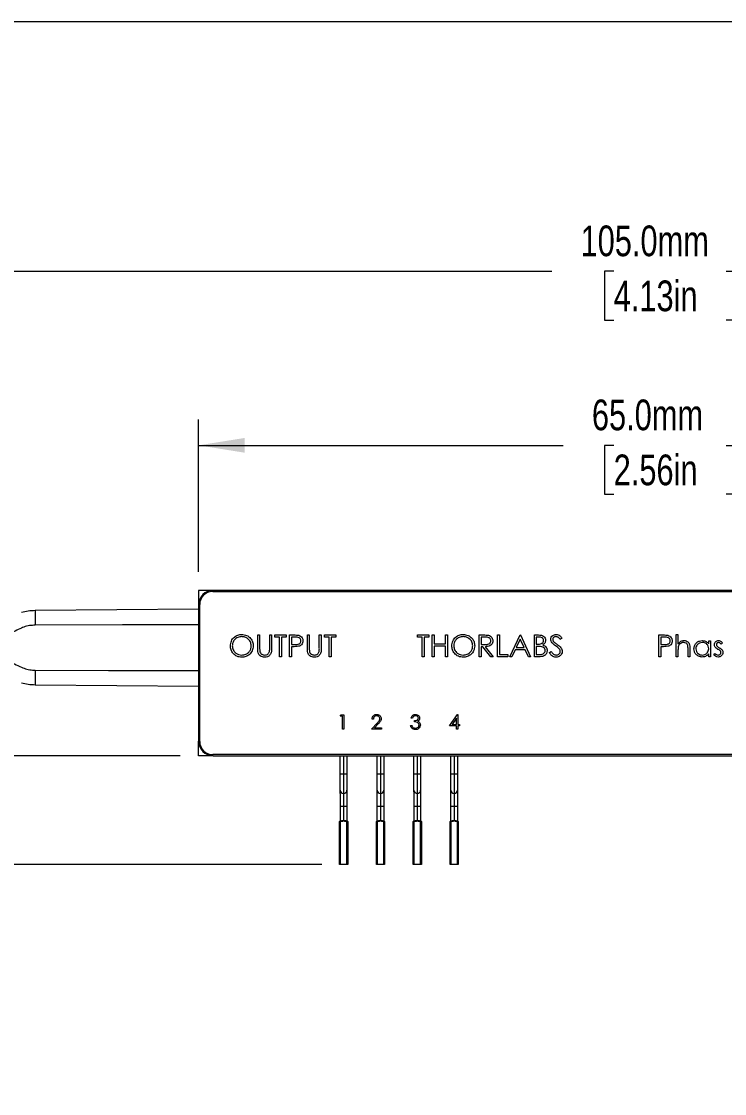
# Model space of a CAD drawing. Header units: millimetres. Extents: x 2 to 278, y 1 to 215.
# Drawn here: x 51.9 to 100.4, y 140.7 to 214.6 of the extents above; entities that cross this region are included whole.
import ezdxf

# ---------------------------------------------------------------- set-up
doc = ezdxf.new("R2010")
doc.units = ezdxf.units.MM
doc.styles.add('SLDTEXTSTYLE0', font='TXT', dxfattribs={"width": 0.75})
doc.dimstyles.new('SLDDIMSTYLE0', dxfattribs={"dimtxt": 2.116667, "dimasz": 3.175, "dimexe": 0, "dimexo": 0.0625, "dimgap": 0.529167, "dimtad": 0, "dimtih": 1, "dimtoh": 1, "dimdec": 1, "dimrnd": 1e-09, "dimzin": 4, "dimdsep": 46, "dimtxsty": 'SLDTEXTSTYLE0', "dimsah": 1, "dimcen": 0.09, "dimadec": 0, "dimazin": 1, "dimtfac": 1, "dimtdec": 1, "dimtofl": 0, "dimtmove": 0, "dimatfit": 3, "dimfxl": 1, "dimfrac": 2, "dimtolj": 1, "dimtzin": 12, "dimarcsym": 0})
doc.dimstyles.new('SLDDIMSTYLE1', dxfattribs={"dimtxt": 2.116667, "dimasz": 3.175, "dimexe": 0, "dimexo": 0.0625, "dimgap": 0.529167, "dimtad": 0, "dimtih": 1, "dimtoh": 1, "dimdec": 1, "dimrnd": 1e-09, "dimzin": 12, "dimdsep": 46, "dimtxsty": 'SLDTEXTSTYLE0', "dimsah": 1, "dimcen": 0.09, "dimadec": 0, "dimazin": 3, "dimtfac": 1, "dimtdec": 1, "dimtmove": 0, "dimatfit": 0, "dimfxl": 1, "dimfrac": 2, "dimtolj": 1, "dimtzin": 12, "dimarcsym": 0})

# ---------------------------------------------------------------- blocks, each defined once
blk = doc.blocks.new('_D')
at = {"color": 7, "linetype": 'Continuous', "lineweight": 18}
for p, q in [((64.146, 176.688), (64.146, 187.196)), ((129.146, 176.688), (129.146, 187.196)), ((64.146, 185.418), (89.275, 185.418)), ((92.768, 185.418), (92.124, 185.418)), ((92.124, 185.418), (92.124, 182.055)), ((100.525, 185.418), (101.169, 185.418)), ((101.169, 185.418), (101.169, 182.055)), ((129.146, 185.418), (104.018, 185.418)), ((92.124, 182.055), (92.768, 182.055)), ((101.169, 182.055), (100.525, 182.055))]:
    blk.add_line(p, q, dxfattribs=at)
for points in [[(64.146, 185.418), (67.321, 184.91), (67.321, 185.926)], [(129.146, 185.418), (125.971, 185.926), (125.971, 184.91)]]:
    blk.add_solid(points, dxfattribs=at)
at = {"color": 7, "linetype": 'Continuous', "lineweight": 18, "char_height": 2.1167, "attachment_point": 1, "style": 'SLDTEXTSTYLE0'}
for s, insert in [('65.0mm', (91.265, 188.575)), ('2.56in', (92.768, 184.783))]:
    blk.add_mtext(s, dxfattribs=dict(at, insert=insert))
blk = doc.blocks.new('_D_1')
at = {"color": 7, "linetype": 'Continuous', "lineweight": 18}
for p, q in [((44.146, 173.538), (44.146, 199.196)), ((149.146, 172.838), (149.146, 199.196)), ((44.146, 197.418), (88.493, 197.418)), ((92.768, 197.418), (92.124, 197.418)), ((92.124, 197.418), (92.124, 194.055)), ((100.525, 197.418), (101.169, 197.418)), ((101.169, 197.418), (101.169, 194.055)), ((149.146, 197.418), (104.8, 197.418)), ((92.124, 194.055), (92.768, 194.055)), ((101.169, 194.055), (100.525, 194.055))]:
    blk.add_line(p, q, dxfattribs=at)
for points in [[(44.146, 197.418), (47.321, 196.91), (47.321, 197.926)], [(149.146, 197.418), (145.971, 197.926), (145.971, 196.91)]]:
    blk.add_solid(points, dxfattribs=at)
at = {"color": 7, "linetype": 'Continuous', "lineweight": 18, "char_height": 2.1167, "attachment_point": 1, "style": 'SLDTEXTSTYLE0'}
for s, insert in [('105.0mm', (90.483, 200.575)), ('4.13in', (92.768, 196.783))]:
    blk.add_mtext(s, dxfattribs=dict(at, insert=insert))
blk = doc.blocks.new('_D_2')
at = {"color": 7, "linetype": 'Continuous', "lineweight": 18}
for p, q in [((8.746, 171.468), (8.746, 177.818)), ((15.476, 171.468), (6.968, 171.468)), ((62.876, 164.018), (6.968, 164.018)), ((8.746, 156.691), (8.746, 164.018)), ((12.556, 156.691), (8.746, 156.691)), ((16.692, 156.691), (16.048, 156.691)), ((16.048, 156.691), (16.048, 153.328)), ((24.449, 156.691), (25.093, 156.691)), ((25.093, 156.691), (25.093, 153.328)), ((16.048, 153.328), (16.692, 153.328)), ((25.093, 153.328), (24.449, 153.328))]:
    blk.add_line(p, q, dxfattribs=at)
for points in [[(8.746, 171.468), (9.254, 174.643), (8.238, 174.643)], [(8.746, 164.018), (8.238, 160.843), (9.254, 160.843)]]:
    blk.add_solid(points, dxfattribs=at)
at = {"color": 7, "linetype": 'Continuous', "lineweight": 18, "char_height": 2.1167, "attachment_point": 1, "style": 'SLDTEXTSTYLE0'}
for s, insert in [('7.5mm', (15.971, 159.849)), ('0.29in', (16.692, 156.057))]:
    blk.add_mtext(s, dxfattribs=dict(at, insert=insert))
blk = doc.blocks.new('_D_4')
at = {"color": 7, "linetype": 'Continuous', "lineweight": 18}
for p, q in [((40.837, 164.018), (40.837, 170.368)), ((62.876, 164.018), (39.059, 164.018)), ((72.646, 156.525), (39.059, 156.525)), ((40.837, 144.136), (40.837, 156.525)), ((25.134, 144.136), (24.491, 144.136)), ((24.491, 144.136), (24.491, 140.773)), ((32.892, 144.136), (33.535, 144.136)), ((33.535, 144.136), (33.535, 140.773)), ((37.027, 144.136), (40.837, 144.136)), ((24.491, 140.773), (25.134, 140.773)), ((33.535, 140.773), (32.892, 140.773))]:
    blk.add_line(p, q, dxfattribs=at)
for points in [[(40.837, 164.018), (41.345, 167.193), (40.329, 167.193)], [(40.837, 156.525), (40.329, 153.35), (41.345, 153.35)]]:
    blk.add_solid(points, dxfattribs=at)
at = {"color": 7, "linetype": 'Continuous', "lineweight": 18, "char_height": 2.1167, "attachment_point": 1, "style": 'SLDTEXTSTYLE0'}
for s, insert in [('7.5mm', (24.413, 147.294)), ('0.30in', (25.134, 143.501))]:
    blk.add_mtext(s, dxfattribs=dict(at, insert=insert))

msp = doc.modelspace()

# ---------------------------------------------------------------- linework, layer by layer
at = {"color": 7, "linetype": 'Continuous', "lineweight": 18}
for p, q in [((1.579, 214.645), (277.989, 214.645)), ((64.146, 175.418), (64.146, 174.418)), ((65.146, 175.418), (64.146, 175.418)), ((65.121, 175.343), (128.171, 175.343)), ((128.146, 175.418), (65.146, 175.418)), ((64.146, 174.118), (52.878, 174.019)), ((64.146, 174.418), (64.146, 165.018)), ((64.221, 164.993), (64.221, 174.443)), ((68.221, 172.343), (68.356, 172.343)), ((68.221, 171.437), (68.221, 172.343)), ((68.356, 172.343), (68.356, 171.444)), ((69.048, 172.343), (69.183, 172.343)), ((69.048, 171.444), (69.048, 172.343)), ((69.183, 172.343), (69.183, 171.437)), ((69.394, 172.343), (70.183, 172.343)), ((69.394, 172.189), (69.394, 172.343)), ((70.183, 172.343), (70.183, 172.189)), ((70.414, 172.343), (70.708, 172.343)), ((70.414, 170.843), (70.414, 172.343)), ((71.644, 172.343), (71.779, 172.343)), ((71.644, 171.437), (71.644, 172.343)), ((71.779, 172.343), (71.779, 171.444)), ((72.471, 172.343), (72.606, 172.343)), ((72.471, 171.444), (72.471, 172.343)), ((72.606, 172.343), (72.606, 171.437)), ((72.818, 172.343), (73.606, 172.343)), ((72.818, 172.189), (72.818, 172.343)), ((73.606, 172.343), (73.606, 172.189)), ((79.241, 172.343), (80.029, 172.343)), ((79.241, 172.189), (79.241, 172.343)), ((80.029, 172.343), (80.029, 172.189)), ((80.26, 172.343), (80.394, 172.343)), ((80.26, 170.843), (80.26, 172.343)), ((80.394, 172.343), (80.394, 171.727)), ((81.164, 172.343), (81.298, 172.343)), ((81.164, 171.727), (81.164, 172.343)), ((81.298, 172.343), (81.298, 170.843)), ((83.491, 172.343), (83.791, 172.343)), ((83.491, 170.843), (83.491, 172.343)), ((84.76, 172.343), (84.894, 172.343)), ((84.76, 170.843), (84.76, 172.343)), ((84.894, 172.343), (84.894, 170.997)), ((85.606, 170.843), (86.318, 172.343)), ((86.318, 172.343), (86.337, 172.343)), ((86.337, 172.343), (87.029, 170.843)), ((87.298, 172.343), (87.591, 172.343)), ((87.298, 170.843), (87.298, 172.343)), ((95.875, 172.343), (96.169, 172.343)), ((95.875, 170.843), (95.875, 172.343)), ((97.068, 172.381), (97.202, 172.381)), ((97.068, 170.843), (97.068, 172.381)), ((97.202, 172.381), (97.202, 171.732)), ((69.721, 172.189), (69.394, 172.189)), ((69.721, 170.843), (69.721, 172.189)), ((69.856, 172.189), (69.856, 170.843)), ((70.183, 172.189), (69.856, 172.189)), ((70.548, 172.189), (70.548, 171.689)), ((70.823, 172.189), (70.548, 172.189)), ((70.548, 171.689), (70.811, 171.686)), ((70.548, 171.535), (70.548, 170.843)), ((70.656, 171.535), (70.548, 171.535)), ((73.144, 172.189), (72.818, 172.189)), ((73.144, 170.843), (73.144, 172.189)), ((73.279, 172.189), (73.279, 170.843)), ((73.606, 172.189), (73.279, 172.189)), ((79.568, 172.189), (79.241, 172.189)), ((79.568, 170.843), (79.568, 172.189)), ((79.702, 172.189), (79.702, 170.843)), ((80.029, 172.189), (79.702, 172.189)), ((80.394, 171.727), (81.164, 171.727)), ((80.394, 171.573), (80.394, 170.843)), ((81.164, 171.573), (80.394, 171.573)), ((81.164, 170.843), (81.164, 171.573)), ((83.625, 172.189), (83.625, 171.689)), ((83.907, 172.189), (83.625, 172.189)), ((83.625, 171.689), (83.9, 171.687)), ((83.625, 171.535), (83.625, 170.843)), ((83.735, 171.535), (83.625, 171.535)), ((84.286, 170.843), (83.735, 171.535)), ((83.901, 171.535), (84.452, 170.843)), ((86.326, 172.05), (86.054, 171.477)), ((86.59, 171.477), (86.326, 172.05)), ((87.433, 172.189), (87.433, 171.708)), ((87.616, 172.189), (87.433, 172.189)), ((87.433, 171.708), (87.523, 171.708)), ((87.433, 171.554), (87.433, 170.997)), ((87.522, 171.554), (87.433, 171.554)), ((89.202, 172.127), (89.08, 172.035)), ((96.01, 172.189), (96.01, 171.689)), ((96.284, 172.189), (96.01, 172.189)), ((96.01, 171.689), (96.272, 171.686)), ((96.01, 171.535), (96.01, 170.843)), ((96.117, 171.535), (96.01, 171.535)), ((99.318, 171.736), (99.318, 171.939)), ((99.318, 171.939), (99.452, 171.939)), ((99.452, 171.939), (99.452, 170.843)), ((100.279, 171.802), (100.188, 171.708)), ((69.856, 170.843), (69.721, 170.843)), ((70.548, 170.843), (70.414, 170.843)), ((73.279, 170.843), (73.144, 170.843)), ((79.702, 170.843), (79.568, 170.843)), ((80.394, 170.843), (80.26, 170.843)), ((81.298, 170.843), (81.164, 170.843)), ((83.625, 170.843), (83.491, 170.843)), ((84.452, 170.843), (84.286, 170.843)), ((85.471, 170.843), (84.76, 170.843)), ((84.894, 170.997), (85.471, 170.997)), ((85.471, 170.997), (85.471, 170.843)), ((85.753, 170.843), (85.606, 170.843)), ((85.981, 171.323), (85.753, 170.843)), ((86.661, 171.323), (85.981, 171.323)), ((86.054, 171.477), (86.59, 171.477)), ((86.883, 170.843), (86.661, 171.323)), ((87.029, 170.843), (86.883, 170.843)), ((87.704, 170.843), (87.298, 170.843)), ((87.433, 170.997), (87.625, 170.997)), ((88.337, 171.132), (88.464, 171.208)), ((96.01, 170.843), (95.875, 170.843)), ((97.202, 170.843), (97.068, 170.843)), ((97.202, 171.239), (97.202, 170.843)), ((97.894, 170.843), (97.894, 171.358)), ((98.029, 170.843), (97.894, 170.843)), ((98.029, 171.402), (98.029, 170.843)), ((99.318, 170.843), (99.318, 171.032)), ((99.452, 170.843), (99.318, 170.843)), ((99.664, 170.972), (99.753, 171.073)), ((52.878, 168.916), (64.146, 168.818)), ((73.914, 166.74), (73.972, 166.843)), ((74.068, 166.74), (73.914, 166.74)), ((73.972, 166.843), (74.157, 166.843)), ((74.068, 165.843), (74.068, 166.74)), ((74.157, 166.843), (74.157, 165.843)), ((76.196, 166.535), (76.106, 166.535)), ((78.888, 166.612), (78.798, 166.612)), ((79.042, 166.343), (79.042, 166.445)), ((81.452, 166.073), (81.998, 166.868)), ((81.927, 166.61), (81.628, 166.176)), ((81.927, 166.176), (81.927, 166.61)), ((81.998, 166.868), (82.016, 166.868)), ((82.016, 166.868), (82.016, 166.176)), ((74.157, 165.843), (74.068, 165.843)), ((76.068, 165.843), (76.455, 166.257)), ((76.747, 165.843), (76.068, 165.843)), ((76.532, 166.212), (76.282, 165.945)), ((76.282, 165.945), (76.747, 165.945)), ((76.747, 165.945), (76.747, 165.843)), ((78.76, 166.112), (78.85, 166.112)), ((81.927, 166.073), (81.452, 166.073)), ((81.628, 166.176), (81.927, 166.176)), ((81.927, 165.843), (81.927, 166.073)), ((82.016, 165.843), (81.927, 165.843)), ((82.016, 166.176), (82.132, 166.176)), ((82.132, 166.073), (82.016, 166.073)), ((82.016, 166.073), (82.016, 165.843)), ((82.132, 166.176), (82.132, 166.073)), ((64.146, 164.018), (64.146, 165.018)), ((65.146, 164.018), (64.146, 164.018)), ((128.171, 164.093), (65.121, 164.093)), ((65.146, 164.018), (128.146, 164.018)), ((73.918, 162.75), (73.918, 164.018)), ((74.375, 164.018), (74.375, 162.75)), ((76.458, 162.75), (76.458, 164.018)), ((76.915, 164.018), (76.915, 162.75)), ((78.998, 162.75), (78.998, 164.018)), ((79.455, 164.018), (79.455, 162.75)), ((81.538, 162.75), (81.538, 164.018)), ((81.995, 164.018), (81.995, 162.75)), ((73.918, 161.637), (73.918, 162.75)), ((74.146, 162.75), (73.918, 162.75)), ((74.146, 162.75), (74.146, 161.409)), ((74.375, 162.75), (74.146, 162.75)), ((74.375, 162.75), (74.375, 161.637)), ((76.686, 162.75), (76.458, 162.75)), ((76.458, 161.637), (76.458, 162.75)), ((76.915, 162.75), (76.686, 162.75)), ((76.686, 162.75), (76.686, 161.409)), ((76.915, 162.75), (76.915, 161.637)), ((79.226, 162.75), (78.998, 162.75)), ((78.998, 161.637), (78.998, 162.75)), ((79.226, 162.75), (79.226, 161.409)), ((79.455, 162.75), (79.226, 162.75)), ((79.455, 162.75), (79.455, 161.637)), ((81.766, 162.75), (81.538, 162.75)), ((81.538, 161.637), (81.538, 162.75)), ((81.995, 162.75), (81.766, 162.75)), ((81.766, 162.75), (81.766, 161.409)), ((81.995, 162.75), (81.995, 161.637)), ((74.146, 161.409), (74.146, 160.525)), ((76.686, 161.409), (76.686, 160.525)), ((79.226, 161.409), (79.226, 160.525)), ((81.766, 161.409), (81.766, 160.525)), ((74.146, 160.525), (73.924, 160.525)), ((73.924, 159.525), (73.924, 160.525)), ((74.369, 160.525), (74.146, 160.525)), ((74.146, 160.525), (74.146, 159.525)), ((74.369, 160.525), (74.369, 159.525)), ((76.686, 160.525), (76.464, 160.525)), ((76.464, 159.525), (76.464, 160.525)), ((76.909, 160.525), (76.686, 160.525)), ((76.686, 160.525), (76.686, 159.525)), ((76.909, 160.525), (76.909, 159.525)), ((79.226, 160.525), (79.004, 160.525)), ((79.004, 159.525), (79.004, 160.525)), ((79.449, 160.525), (79.226, 160.525)), ((79.226, 160.525), (79.226, 159.525)), ((79.449, 160.525), (79.449, 159.525)), ((81.766, 160.525), (81.544, 160.525)), ((81.544, 159.525), (81.544, 160.525)), ((81.989, 160.525), (81.766, 160.525)), ((81.766, 160.525), (81.766, 159.525)), ((81.989, 160.525), (81.989, 159.525)), ((73.866, 156.525), (73.866, 159.475)), ((73.916, 159.475), (73.866, 159.475)), ((73.916, 159.525), (74.004, 159.525)), ((73.916, 159.475), (73.916, 159.525)), ((73.916, 159.475), (73.916, 156.525)), ((74.004, 159.475), (73.916, 159.475)), ((74.004, 159.475), (74.004, 159.525)), ((74.146, 159.525), (74.004, 159.525)), ((74.289, 159.525), (74.146, 159.525)), ((74.289, 159.525), (74.289, 159.475)), ((74.289, 159.525), (74.376, 159.525)), ((74.376, 159.475), (74.289, 159.475)), ((74.376, 159.525), (74.376, 159.475)), ((74.376, 156.525), (74.376, 159.475)), ((74.426, 159.475), (74.376, 159.475)), ((74.426, 159.475), (74.426, 156.525)), ((76.456, 159.475), (76.406, 159.475)), ((76.406, 156.525), (76.406, 159.475)), ((76.456, 159.525), (76.544, 159.525)), ((76.456, 159.475), (76.456, 159.525)), ((76.456, 159.475), (76.456, 156.525)), ((76.544, 159.475), (76.456, 159.475)), ((76.544, 159.475), (76.544, 159.525)), ((76.686, 159.525), (76.544, 159.525)), ((76.829, 159.525), (76.686, 159.525)), ((76.829, 159.525), (76.829, 159.475)), ((76.829, 159.525), (76.916, 159.525)), ((76.916, 159.475), (76.829, 159.475)), ((76.916, 159.525), (76.916, 159.475)), ((76.916, 156.525), (76.916, 159.475)), ((76.966, 159.475), (76.916, 159.475)), ((76.966, 159.475), (76.966, 156.525)), ((78.946, 156.525), (78.946, 159.475)), ((78.996, 159.475), (78.946, 159.475)), ((78.996, 159.525), (79.084, 159.525)), ((78.996, 159.475), (78.996, 159.525)), ((78.996, 159.475), (78.996, 156.525)), ((79.084, 159.475), (78.996, 159.475)), ((79.084, 159.475), (79.084, 159.525)), ((79.226, 159.525), (79.084, 159.525)), ((79.369, 159.525), (79.226, 159.525)), ((79.369, 159.525), (79.456, 159.525)), ((79.369, 159.525), (79.369, 159.475)), ((79.456, 159.475), (79.369, 159.475)), ((79.456, 159.525), (79.456, 159.475)), ((79.456, 156.525), (79.456, 159.475)), ((79.506, 159.475), (79.456, 159.475)), ((79.506, 159.475), (79.506, 156.525)), ((81.536, 159.475), (81.486, 159.475)), ((81.486, 156.525), (81.486, 159.475)), ((81.536, 159.525), (81.624, 159.525)), ((81.536, 159.475), (81.536, 159.525)), ((81.536, 159.475), (81.536, 156.525)), ((81.624, 159.475), (81.536, 159.475)), ((81.766, 159.525), (81.624, 159.525)), ((81.624, 159.475), (81.624, 159.525)), ((81.909, 159.525), (81.766, 159.525)), ((81.909, 159.525), (81.996, 159.525)), ((81.909, 159.525), (81.909, 159.475)), ((81.996, 159.475), (81.909, 159.475)), ((81.996, 159.525), (81.996, 159.475)), ((81.996, 156.525), (81.996, 159.475)), ((82.046, 159.475), (81.996, 159.475)), ((82.046, 159.475), (82.046, 156.525)), ((73.916, 156.525), (73.866, 156.525)), ((74.376, 156.525), (73.916, 156.525)), ((74.426, 156.525), (74.376, 156.525)), ((76.456, 156.525), (76.406, 156.525)), ((76.916, 156.525), (76.456, 156.525)), ((76.966, 156.525), (76.916, 156.525)), ((78.996, 156.525), (78.946, 156.525)), ((79.456, 156.525), (78.996, 156.525)), ((79.506, 156.525), (79.456, 156.525)), ((81.536, 156.525), (81.486, 156.525)), ((81.996, 156.525), (81.536, 156.525)), ((82.046, 156.525), (81.996, 156.525))]:
    msp.add_line(p, q, dxfattribs=at)
at = {"color": 8, "linetype": 'Continuous', "lineweight": 18}
for p, q in [((52.878, 174.019), (52.878, 173.018)), ((52.878, 169.917), (52.878, 168.916)), ((74.146, 164.018), (74.146, 162.75)), ((76.686, 164.018), (76.686, 162.75)), ((79.226, 164.018), (79.226, 162.75)), ((81.766, 164.018), (81.766, 162.75))]:
    msp.add_line(p, q, dxfattribs=at)
at = {"color": 7, "linetype": 'Continuous', "lineweight": 18, "flags": 128}
for points in [[(64.146, 173.051), (58.893, 173.036), (52.878, 173.018)], [(52.878, 169.917), (57.936, 169.902), (64.146, 169.884)]]:
    msp.add_lwpolyline(points, dxfattribs=at)
at = {"color": 7, "linetype": 'Continuous', "lineweight": 18}
for centre, radius, start, end in [((65.146, 174.418), 1, 90, 180), ((65.121, 174.443), 0.9, 90, 180), ((52.913, 170.019), 4, 90.5, 104.22242), ((52.913, 172.916), 4, 255.77758, 269.5), ((65.146, 165.018), 1, 180, 270), ((65.121, 164.993), 0.9, 180, 270), ((74.146, 161.637), 0.229, 180, 270), ((74.146, 161.637), 0.228, 270, 0), ((76.686, 161.637), 0.228, 180, 270), ((76.686, 161.637), 0.228, 270, 0), ((79.226, 161.637), 0.228, 180, 270), ((79.226, 161.637), 0.229, 270, 0), ((81.766, 161.637), 0.228, 180, 270), ((81.766, 161.637), 0.229, 270, 0), ((73.916, 159.475), 0.05, 90, 180), ((74.376, 159.475), 0.05, 0, 90), ((76.456, 159.475), 0.05, 90, 180), ((76.916, 159.475), 0.05, 0, 90), ((78.996, 159.475), 0.05, 90, 180), ((79.456, 159.475), 0.05, 0, 90), ((81.536, 159.475), 0.05, 90, 180), ((81.996, 159.475), 0.05, 0, 90)]:
    msp.add_arc(centre, radius, start, end, dxfattribs=at)
for points, knots in [([(52.878, 173.018), (52.747, 173.011), (52.482, 172.998), (52.165, 172.916), (51.985, 172.842), (51.93, 172.819)], [0, 0, 0, 0, 0.402055, 0.815365, 1, 1, 1, 1]), ([(51.93, 172.819), (51.64, 172.685), (51.154, 172.459), (50.633, 172.112), (50.369, 171.829), (50.26, 171.623), (50.243, 171.421), (50.298, 171.223), (50.449, 171.007), (50.687, 170.793), (51.027, 170.566), (51.442, 170.337), (51.767, 170.19), (51.93, 170.116)], [0, 0, 0, 0, 0.214062, 0.358313, 0.414967, 0.4722, 0.510049, 0.547859, 0.606828, 0.68371, 0.760966, 0.880429, 1, 1, 1, 1]), ([(66.337, 171.586), (66.351, 171.702), (66.378, 171.933), (66.584, 172.197), (66.843, 172.354), (67.025, 172.372), (67.116, 172.381)], [0, 0, 0, 0, 0.279734, 0.55933, 0.77968, 1, 1, 1, 1]), ([(67.116, 172.381), (67.233, 172.369), (67.468, 172.344), (67.731, 172.131), (67.891, 171.87), (67.906, 171.686), (67.914, 171.593)], [0, 0, 0, 0, 0.279767, 0.55936, 0.77957, 1, 1, 1, 1]), ([(70.708, 172.343), (70.772, 172.343), (70.886, 172.343), (71, 172.327), (71.05, 172.32)], [0, 0, 0, 0, 0.560318, 1, 1, 1, 1]), ([(71.05, 172.32), (71.095, 172.304), (71.186, 172.271), (71.28, 172.169), (71.33, 172.054), (71.335, 171.978), (71.337, 171.94)], [0, 0, 0, 0, 0.279706, 0.559379, 0.779507, 1, 1, 1, 1]), ([(81.606, 171.586), (81.62, 171.702), (81.648, 171.933), (81.853, 172.197), (82.112, 172.354), (82.294, 172.372), (82.385, 172.381)], [0, 0, 0, 0, 0.279734, 0.55933, 0.77968, 1, 1, 1, 1]), ([(82.385, 172.381), (82.502, 172.369), (82.737, 172.344), (83, 172.131), (83.16, 171.87), (83.175, 171.686), (83.183, 171.593)], [0, 0, 0, 0, 0.279767, 0.559359, 0.77957, 1, 1, 1, 1]), ([(83.791, 172.343), (83.855, 172.343), (83.968, 172.343), (84.081, 172.329), (84.131, 172.322)], [0, 0, 0, 0, 0.56024, 1, 1, 1, 1]), ([(84.131, 172.322), (84.178, 172.307), (84.272, 172.275), (84.371, 172.174), (84.426, 172.058), (84.43, 171.98), (84.433, 171.942)], [0, 0, 0, 0, 0.279793, 0.559493, 0.779627, 1, 1, 1, 1]), ([(87.591, 172.343), (87.655, 172.341), (87.783, 172.339), (87.952, 172.262), (88.051, 172.122), (88.062, 172.021), (88.068, 171.971)], [0, 0, 0, 0, 0.281318, 0.559928, 0.779938, 1, 1, 1, 1]), ([(88.433, 172.031), (88.439, 172.084), (88.452, 172.191), (88.555, 172.306), (88.677, 172.37), (88.761, 172.378), (88.803, 172.381)], [0, 0, 0, 0, 0.279546, 0.558798, 0.779377, 1, 1, 1, 1]), ([(88.803, 172.381), (88.849, 172.377), (88.941, 172.368), (89.086, 172.279), (89.158, 172.185), (89.202, 172.127)], [0, 0, 0, 0, 0.279748, 0.559504, 1, 1, 1, 1]), ([(96.169, 172.343), (96.234, 172.343), (96.348, 172.343), (96.461, 172.327), (96.511, 172.32)], [0, 0, 0, 0, 0.560314, 1, 1, 1, 1]), ([(96.511, 172.32), (96.557, 172.304), (96.648, 172.271), (96.742, 172.169), (96.792, 172.054), (96.796, 171.978), (96.798, 171.94)], [0, 0, 0, 0, 0.279704, 0.559378, 0.779507, 1, 1, 1, 1]), ([(67.128, 170.804), (67.011, 170.817), (66.779, 170.843), (66.52, 171.055), (66.361, 171.312), (66.345, 171.495), (66.337, 171.586)], [0, 0, 0, 0, 0.279663, 0.559354, 0.779639, 1, 1, 1, 1]), ([(67.122, 172.227), (67.028, 172.215), (66.838, 172.19), (66.621, 172.023), (66.492, 171.811), (66.478, 171.661), (66.471, 171.587)], [0, 0, 0, 0, 0.279626, 0.559349, 0.779632, 1, 1, 1, 1]), ([(66.471, 171.587), (66.483, 171.492), (66.506, 171.303), (66.687, 171.099), (66.9, 170.976), (67.048, 170.964), (67.122, 170.958)], [0, 0, 0, 0, 0.27942, 0.559078, 0.779478, 1, 1, 1, 1]), ([(67.779, 171.594), (67.768, 171.689), (67.745, 171.879), (67.562, 172.086), (67.346, 172.205), (67.197, 172.22), (67.122, 172.227)], [0, 0, 0, 0, 0.279468, 0.558871, 0.779516, 1, 1, 1, 1]), ([(67.122, 170.958), (67.218, 170.969), (67.408, 170.991), (67.629, 171.155), (67.758, 171.369), (67.772, 171.519), (67.779, 171.594)], [0, 0, 0, 0, 0.279831, 0.559391, 0.779653, 1, 1, 1, 1]), ([(67.914, 171.593), (67.901, 171.477), (67.874, 171.244), (67.661, 170.986), (67.402, 170.828), (67.219, 170.812), (67.128, 170.804)], [0, 0, 0, 0, 0.279629, 0.559345, 0.779597, 1, 1, 1, 1]), ([(71.038, 171.56), (70.967, 171.551), (70.84, 171.535), (70.712, 171.535), (70.656, 171.535)], [0, 0, 0, 0, 0.559698, 1, 1, 1, 1]), ([(70.811, 171.686), (70.855, 171.686), (70.943, 171.688), (71.054, 171.709), (71.127, 171.76), (71.185, 171.829), (71.195, 171.895), (71.202, 171.94)], [0, 0, 0, 0, 0.251136, 0.50104, 0.626336, 0.751741, 1, 1, 1, 1]), ([(71.202, 171.94), (71.195, 171.983), (71.185, 172.048), (71.13, 172.115), (71.06, 172.166), (70.951, 172.187), (70.865, 172.188), (70.823, 172.189)], [0, 0, 0, 0, 0.248302, 0.373717, 0.499035, 0.74887, 1, 1, 1, 1]), ([(71.337, 171.94), (71.333, 171.891), (71.326, 171.792), (71.251, 171.672), (71.149, 171.594), (71.075, 171.571), (71.038, 171.56)], [0, 0, 0, 0, 0.280095, 0.559325, 0.779457, 1, 1, 1, 1]), ([(82.397, 170.804), (82.281, 170.817), (82.048, 170.843), (81.79, 171.055), (81.63, 171.312), (81.614, 171.495), (81.606, 171.586)], [0, 0, 0, 0, 0.279663, 0.559353, 0.779639, 1, 1, 1, 1]), ([(82.391, 172.227), (82.297, 172.215), (82.107, 172.19), (81.891, 172.023), (81.761, 171.811), (81.747, 171.661), (81.741, 171.587)], [0, 0, 0, 0, 0.279626, 0.559349, 0.779632, 1, 1, 1, 1]), ([(81.741, 171.587), (81.752, 171.492), (81.775, 171.303), (81.956, 171.099), (82.169, 170.976), (82.317, 170.964), (82.391, 170.958)], [0, 0, 0, 0, 0.27942, 0.559078, 0.779478, 1, 1, 1, 1]), ([(83.048, 171.594), (83.037, 171.689), (83.014, 171.879), (82.831, 172.086), (82.615, 172.205), (82.466, 172.22), (82.391, 172.227)], [0, 0, 0, 0, 0.279468, 0.558872, 0.779516, 1, 1, 1, 1]), ([(82.391, 170.958), (82.487, 170.969), (82.677, 170.991), (82.898, 171.155), (83.028, 171.369), (83.041, 171.519), (83.048, 171.594)], [0, 0, 0, 0, 0.27983, 0.559391, 0.779653, 1, 1, 1, 1]), ([(83.183, 171.593), (83.17, 171.477), (83.143, 171.244), (82.93, 170.986), (82.671, 170.828), (82.488, 170.812), (82.397, 170.804)], [0, 0, 0, 0, 0.279629, 0.559344, 0.779596, 1, 1, 1, 1]), ([(83.9, 171.687), (83.944, 171.687), (84.033, 171.689), (84.146, 171.711), (84.221, 171.761), (84.281, 171.83), (84.291, 171.897), (84.298, 171.942)], [0, 0, 0, 0, 0.251137, 0.501129, 0.626473, 0.751853, 1, 1, 1, 1]), ([(84.433, 171.942), (84.429, 171.894), (84.421, 171.799), (84.347, 171.673), (84.224, 171.582), (84.068, 171.54), (83.957, 171.537), (83.901, 171.535)], [0, 0, 0, 0, 0.186612, 0.372975, 0.55941, 0.779356, 1, 1, 1, 1]), ([(84.298, 171.942), (84.297, 171.964), (84.293, 172.008), (84.264, 172.068), (84.221, 172.118), (84.148, 172.168), (84.037, 172.187), (83.95, 172.188), (83.907, 172.189)], [0, 0, 0, 0, 0.125009, 0.250025, 0.375078, 0.50011, 0.749499, 1, 1, 1, 1]), ([(87.803, 171.536), (87.751, 171.543), (87.657, 171.554), (87.564, 171.554), (87.522, 171.554)], [0, 0, 0, 0, 0.559732, 1, 1, 1, 1]), ([(87.523, 171.708), (87.569, 171.709), (87.66, 171.71), (87.774, 171.734), (87.852, 171.785), (87.897, 171.837), (87.927, 171.9), (87.931, 171.945), (87.933, 171.968)], [0, 0, 0, 0, 0.250521, 0.499943, 0.625008, 0.750066, 0.875067, 1, 1, 1, 1]), ([(87.933, 171.968), (87.929, 172.005), (87.922, 172.061), (87.875, 172.118), (87.785, 172.182), (87.691, 172.186), (87.616, 172.189)], [0, 0, 0, 0, 0.249282, 0.3749183, 0.5006423, 1, 1, 1, 1]), ([(88.048, 171.268), (88.044, 171.305), (88.035, 171.379), (87.948, 171.486), (87.858, 171.517), (87.803, 171.536)], [0, 0, 0, 0, 0.279931, 0.560426, 1, 1, 1, 1]), ([(88.068, 171.971), (88.065, 171.936), (88.06, 171.865), (88.01, 171.745), (87.938, 171.687), (87.894, 171.652)], [0, 0, 0, 0, 0.280874, 0.561526, 1, 1, 1, 1]), ([(87.894, 171.652), (87.939, 171.634), (88.029, 171.597), (88.123, 171.497), (88.175, 171.382), (88.18, 171.306), (88.183, 171.268)], [0, 0, 0, 0, 0.280384, 0.559608, 0.779763, 1, 1, 1, 1]), ([(88.517, 171.803), (88.49, 171.842), (88.443, 171.911), (88.436, 171.994), (88.433, 172.031)], [0, 0, 0, 0, 0.5598306, 1, 1, 1, 1]), ([(88.763, 171.599), (88.714, 171.633), (88.626, 171.695), (88.55, 171.77), (88.517, 171.803)], [0, 0, 0, 0, 0.56042, 1, 1, 1, 1]), ([(88.788, 172.227), (88.757, 172.225), (88.696, 172.22), (88.623, 172.174), (88.575, 172.109), (88.57, 172.061), (88.568, 172.037)], [0, 0, 0, 0, 0.280275, 0.559935, 0.779923, 1, 1, 1, 1]), ([(88.568, 172.037), (88.569, 172.016), (88.573, 171.975), (88.605, 171.906), (88.643, 171.867), (88.666, 171.844)], [0, 0, 0, 0, 0.279955, 0.559794, 1, 1, 1, 1]), ([(88.666, 171.844), (88.703, 171.815), (88.77, 171.764), (88.838, 171.715), (88.868, 171.694)], [0, 0, 0, 0, 0.559905, 1, 1, 1, 1]), ([(89.033, 171.36), (88.987, 171.409), (88.904, 171.497), (88.806, 171.568), (88.763, 171.599)], [0, 0, 0, 0, 0.559499, 1, 1, 1, 1]), ([(89.08, 172.035), (89.038, 172.089), (88.979, 172.165), (88.868, 172.221), (88.814, 172.225), (88.788, 172.227)], [0, 0, 0, 0, 0.5598202, 0.7798497, 1, 1, 1, 1]), ([(88.868, 171.694), (88.915, 171.66), (89.008, 171.59), (89.124, 171.477), (89.205, 171.347), (89.216, 171.256), (89.221, 171.21)], [0, 0, 0, 0, 0.280506, 0.560679, 0.78057, 1, 1, 1, 1]), ([(96.499, 171.56), (96.428, 171.551), (96.301, 171.535), (96.173, 171.535), (96.117, 171.535)], [0, 0, 0, 0, 0.559695, 1, 1, 1, 1]), ([(96.272, 171.686), (96.317, 171.686), (96.404, 171.688), (96.516, 171.709), (96.589, 171.76), (96.647, 171.829), (96.657, 171.895), (96.664, 171.94)], [0, 0, 0, 0, 0.251135, 0.501041, 0.626337, 0.751742, 1, 1, 1, 1]), ([(96.664, 171.94), (96.657, 171.983), (96.647, 172.048), (96.591, 172.115), (96.521, 172.166), (96.412, 172.187), (96.327, 172.188), (96.284, 172.189)], [0, 0, 0, 0, 0.248303, 0.373717, 0.499035, 0.748871, 1, 1, 1, 1]), ([(96.798, 171.94), (96.795, 171.891), (96.788, 171.792), (96.712, 171.672), (96.61, 171.594), (96.536, 171.571), (96.499, 171.56)], [0, 0, 0, 0, 0.280094, 0.559323, 0.779455, 1, 1, 1, 1]), ([(97.202, 171.732), (97.266, 171.802), (97.38, 171.928), (97.546, 171.949), (97.619, 171.958)], [0, 0, 0, 0, 0.559943, 1, 1, 1, 1]), ([(97.223, 171.533), (97.215, 171.479), (97.202, 171.381), (97.202, 171.282), (97.202, 171.239)], [0, 0, 0, 0, 0.559641, 1, 1, 1, 1]), ([(97.596, 171.823), (97.548, 171.819), (97.453, 171.809), (97.342, 171.731), (97.261, 171.639), (97.235, 171.568), (97.223, 171.533)], [0, 0, 0, 0, 0.279554, 0.559391, 0.779707, 1, 1, 1, 1]), ([(97.879, 171.608), (97.868, 171.642), (97.845, 171.712), (97.749, 171.808), (97.654, 171.818), (97.596, 171.823)], [0, 0, 0, 0, 0.281317, 0.561481, 1, 1, 1, 1]), ([(97.619, 171.958), (97.668, 171.954), (97.767, 171.945), (97.896, 171.866), (97.992, 171.74), (98.026, 171.575), (98.028, 171.46), (98.029, 171.402)], [0, 0, 0, 0, 0.186609, 0.373071, 0.55936, 0.779246, 1, 1, 1, 1]), ([(97.894, 171.358), (97.895, 171.405), (97.895, 171.489), (97.884, 171.571), (97.879, 171.608)], [0, 0, 0, 0, 0.560286, 1, 1, 1, 1]), ([(98.298, 171.394), (98.309, 171.478), (98.33, 171.646), (98.488, 171.829), (98.676, 171.941), (98.808, 171.952), (98.874, 171.958)], [0, 0, 0, 0, 0.279412, 0.559192, 0.779548, 1, 1, 1, 1]), ([(98.876, 171.823), (98.812, 171.816), (98.683, 171.801), (98.537, 171.687), (98.449, 171.543), (98.438, 171.443), (98.433, 171.392)], [0, 0, 0, 0, 0.279764, 0.559289, 0.779711, 1, 1, 1, 1]), ([(98.874, 171.958), (98.973, 171.947), (99.15, 171.927), (99.266, 171.794), (99.318, 171.736)], [0, 0, 0, 0, 0.559066, 1, 1, 1, 1]), ([(99.318, 171.388), (99.31, 171.453), (99.296, 171.583), (99.175, 171.726), (99.029, 171.811), (98.927, 171.819), (98.876, 171.823)], [0, 0, 0, 0, 0.279658, 0.559213, 0.779488, 1, 1, 1, 1]), ([(99.721, 171.671), (99.725, 171.712), (99.733, 171.796), (99.806, 171.892), (99.9, 171.95), (99.966, 171.955), (99.998, 171.958)], [0, 0, 0, 0, 0.279939, 0.559431, 0.779609, 1, 1, 1, 1]), ([(99.772, 171.502), (99.755, 171.531), (99.726, 171.584), (99.723, 171.644), (99.721, 171.671)], [0, 0, 0, 0, 0.559565, 1, 1, 1, 1]), ([(99.961, 171.352), (99.921, 171.374), (99.849, 171.414), (99.795, 171.475), (99.772, 171.502)], [0, 0, 0, 0, 0.5606598, 1, 1, 1, 1]), ([(99.998, 171.823), (99.977, 171.821), (99.934, 171.815), (99.889, 171.774), (99.861, 171.726), (99.858, 171.693), (99.856, 171.676)], [0, 0, 0, 0, 0.2793192, 0.5590661, 0.7795188, 1, 1, 1, 1]), ([(99.856, 171.676), (99.858, 171.656), (99.863, 171.619), (99.884, 171.59), (99.893, 171.576)], [0, 0, 0, 0, 0.559071, 1, 1, 1, 1]), ([(99.893, 171.576), (99.92, 171.552), (99.968, 171.508), (100.025, 171.477), (100.05, 171.463)], [0, 0, 0, 0, 0.5590344, 1, 1, 1, 1]), ([(99.998, 171.958), (100.029, 171.955), (100.091, 171.948), (100.189, 171.892), (100.245, 171.836), (100.279, 171.802)], [0, 0, 0, 0, 0.279552, 0.559696, 1, 1, 1, 1]), ([(100.188, 171.708), (100.159, 171.741), (100.107, 171.8), (100.032, 171.816), (99.998, 171.823)], [0, 0, 0, 0, 0.562046, 1, 1, 1, 1]), ([(68.248, 171.121), (68.239, 171.179), (68.221, 171.284), (68.221, 171.39), (68.221, 171.437)], [0, 0, 0, 0, 0.559494, 1, 1, 1, 1]), ([(68.717, 170.804), (68.66, 170.808), (68.546, 170.816), (68.403, 170.89), (68.297, 170.995), (68.265, 171.079), (68.248, 171.121)], [0, 0, 0, 0, 0.280223, 0.559917, 0.779954, 1, 1, 1, 1]), ([(68.356, 171.444), (68.356, 171.407), (68.356, 171.34), (68.36, 171.274), (68.362, 171.244)], [0, 0, 0, 0, 0.5601352, 1, 1, 1, 1]), ([(68.362, 171.244), (68.372, 171.199), (68.391, 171.107), (68.519, 170.989), (68.637, 170.97), (68.709, 170.958)], [0, 0, 0, 0, 0.281058, 0.56082, 1, 1, 1, 1]), ([(68.709, 170.958), (68.751, 170.963), (68.833, 170.971), (68.933, 171.035), (69.002, 171.118), (69.023, 171.18), (69.033, 171.211)], [0, 0, 0, 0, 0.279782, 0.559376, 0.77957, 1, 1, 1, 1]), ([(69.183, 171.437), (69.182, 171.353), (69.179, 171.187), (69.089, 170.965), (68.914, 170.825), (68.783, 170.811), (68.717, 170.804)], [0, 0, 0, 0, 0.281651, 0.560107, 0.780078, 1, 1, 1, 1]), ([(69.033, 171.211), (69.039, 171.254), (69.049, 171.332), (69.048, 171.41), (69.048, 171.444)], [0, 0, 0, 0, 0.559621, 1, 1, 1, 1]), ([(71.671, 171.121), (71.662, 171.179), (71.644, 171.284), (71.644, 171.39), (71.644, 171.437)], [0, 0, 0, 0, 0.559494, 1, 1, 1, 1]), ([(72.14, 170.804), (72.083, 170.808), (71.969, 170.816), (71.826, 170.89), (71.72, 170.995), (71.688, 171.079), (71.671, 171.121)], [0, 0, 0, 0, 0.28022, 0.559914, 0.779954, 1, 1, 1, 1]), ([(71.779, 171.444), (71.779, 171.407), (71.779, 171.34), (71.783, 171.274), (71.785, 171.244)], [0, 0, 0, 0, 0.5601351, 1, 1, 1, 1]), ([(71.785, 171.244), (71.795, 171.199), (71.814, 171.107), (71.942, 170.989), (72.06, 170.97), (72.132, 170.958)], [0, 0, 0, 0, 0.281058, 0.56082, 1, 1, 1, 1]), ([(72.132, 170.958), (72.174, 170.963), (72.257, 170.971), (72.357, 171.035), (72.425, 171.118), (72.446, 171.18), (72.456, 171.211)], [0, 0, 0, 0, 0.2797853, 0.5593795, 0.7795707, 1, 1, 1, 1]), ([(72.606, 171.437), (72.605, 171.353), (72.602, 171.187), (72.512, 170.965), (72.337, 170.825), (72.206, 170.811), (72.14, 170.804)], [0, 0, 0, 0, 0.28165, 0.560106, 0.780079, 1, 1, 1, 1]), ([(72.456, 171.211), (72.462, 171.254), (72.472, 171.332), (72.472, 171.41), (72.471, 171.444)], [0, 0, 0, 0, 0.5596214, 1, 1, 1, 1]), ([(87.625, 170.997), (87.672, 170.997), (87.766, 170.999), (87.908, 171.029), (87.999, 171.112), (88.042, 171.197), (88.046, 171.245), (88.048, 171.268)], [0, 0, 0, 0, 0.251022, 0.500801, 0.749458, 0.874758, 1, 1, 1, 1]), ([(88.183, 171.268), (88.174, 171.201), (88.156, 171.067), (88.021, 170.924), (87.862, 170.852), (87.757, 170.846), (87.704, 170.843)], [0, 0, 0, 0, 0.27914, 0.558657, 0.77906, 1, 1, 1, 1]), ([(88.793, 170.804), (88.737, 170.81), (88.626, 170.821), (88.455, 170.934), (88.382, 171.057), (88.337, 171.132)], [0, 0, 0, 0, 0.2798796, 0.5596618, 1, 1, 1, 1]), ([(88.464, 171.208), (88.508, 171.14), (88.57, 171.044), (88.697, 170.968), (88.761, 170.961), (88.793, 170.958)], [0, 0, 0, 0, 0.5593247, 0.7797806, 1, 1, 1, 1]), ([(88.793, 170.958), (88.833, 170.962), (88.914, 170.97), (89.012, 171.031), (89.075, 171.117), (89.083, 171.181), (89.087, 171.212)], [0, 0, 0, 0, 0.2802743, 0.5601411, 0.7801482, 1, 1, 1, 1]), ([(89.221, 171.21), (89.213, 171.149), (89.196, 171.026), (89.076, 170.895), (88.938, 170.816), (88.841, 170.808), (88.793, 170.804)], [0, 0, 0, 0, 0.2791842, 0.5590904, 0.7794474, 1, 1, 1, 1]), ([(89.087, 171.212), (89.083, 171.242), (89.077, 171.296), (89.046, 171.34), (89.033, 171.36)], [0, 0, 0, 0, 0.55898, 1, 1, 1, 1]), ([(98.87, 170.823), (98.786, 170.833), (98.617, 170.853), (98.431, 171.008), (98.315, 171.195), (98.304, 171.328), (98.298, 171.394)], [0, 0, 0, 0, 0.279572, 0.559333, 0.779588, 1, 1, 1, 1]), ([(98.433, 171.392), (98.442, 171.328), (98.46, 171.2), (98.578, 171.057), (98.723, 170.973), (98.824, 170.963), (98.875, 170.958)], [0, 0, 0, 0, 0.279426, 0.559145, 0.779569, 1, 1, 1, 1]), ([(99.318, 171.032), (99.247, 170.965), (99.119, 170.844), (98.946, 170.83), (98.87, 170.823)], [0, 0, 0, 0, 0.558764, 1, 1, 1, 1]), ([(98.875, 170.958), (98.939, 170.966), (99.067, 170.981), (99.217, 171.091), (99.304, 171.236), (99.313, 171.338), (99.318, 171.388)], [0, 0, 0, 0, 0.279823, 0.55939, 0.779602, 1, 1, 1, 1]), ([(99.977, 170.823), (99.909, 170.832), (99.787, 170.848), (99.702, 170.934), (99.664, 170.972)], [0, 0, 0, 0, 0.5592895, 1, 1, 1, 1]), ([(99.753, 171.073), (99.787, 171.039), (99.848, 170.977), (99.933, 170.964), (99.97, 170.958)], [0, 0, 0, 0, 0.560824, 1, 1, 1, 1]), ([(100.127, 171.239), (100.098, 171.263), (100.047, 171.307), (99.987, 171.338), (99.961, 171.352)], [0, 0, 0, 0, 0.559074, 1, 1, 1, 1]), ([(99.97, 170.958), (99.997, 170.961), (100.052, 170.966), (100.115, 171.012), (100.157, 171.07), (100.161, 171.113), (100.164, 171.134)], [0, 0, 0, 0, 0.279988, 0.55975, 0.779967, 1, 1, 1, 1]), ([(100.298, 171.14), (100.293, 171.093), (100.282, 170.999), (100.195, 170.894), (100.088, 170.832), (100.014, 170.826), (99.977, 170.823)], [0, 0, 0, 0, 0.279552, 0.559222, 0.779476, 1, 1, 1, 1]), ([(100.05, 171.463), (100.091, 171.44), (100.165, 171.399), (100.222, 171.337), (100.247, 171.31)], [0, 0, 0, 0, 0.560647, 1, 1, 1, 1]), ([(100.164, 171.134), (100.162, 171.156), (100.158, 171.194), (100.136, 171.225), (100.127, 171.239)], [0, 0, 0, 0, 0.55964, 1, 1, 1, 1]), ([(100.247, 171.31), (100.264, 171.28), (100.294, 171.227), (100.297, 171.167), (100.298, 171.14)], [0, 0, 0, 0, 0.559486, 1, 1, 1, 1]), ([(51.93, 170.116), (52.052, 170.069), (52.3, 169.975), (52.624, 169.924), (52.818, 169.919), (52.878, 169.917)], [0, 0, 0, 0, 0.4017051, 0.8153583, 1, 1, 1, 1]), ([(76.106, 166.535), (76.112, 166.584), (76.124, 166.681), (76.209, 166.792), (76.317, 166.859), (76.394, 166.865), (76.432, 166.868)], [0, 0, 0, 0, 0.280032, 0.559518, 0.779668, 1, 1, 1, 1]), ([(76.428, 166.766), (76.393, 166.762), (76.325, 166.755), (76.248, 166.693), (76.206, 166.615), (76.199, 166.562), (76.196, 166.535)], [0, 0, 0, 0, 0.279699, 0.55885, 0.779168, 1, 1, 1, 1]), ([(76.644, 166.563), (76.64, 166.594), (76.632, 166.656), (76.571, 166.721), (76.501, 166.76), (76.452, 166.764), (76.428, 166.766)], [0, 0, 0, 0, 0.279123, 0.55898, 0.779352, 1, 1, 1, 1]), ([(76.432, 166.868), (76.477, 166.864), (76.566, 166.856), (76.665, 166.774), (76.725, 166.676), (76.731, 166.606), (76.734, 166.571)], [0, 0, 0, 0, 0.279893, 0.559217, 0.779581, 1, 1, 1, 1]), ([(76.455, 166.257), (76.503, 166.306), (76.57, 166.375), (76.636, 166.481), (76.642, 166.536), (76.644, 166.563)], [0, 0, 0, 0, 0.560709, 0.780533, 1, 1, 1, 1]), ([(76.734, 166.571), (76.73, 166.531), (76.722, 166.452), (76.642, 166.332), (76.574, 166.258), (76.532, 166.212)], [0, 0, 0, 0, 0.279285, 0.559156, 1, 1, 1, 1]), ([(78.798, 166.612), (78.81, 166.65), (78.833, 166.727), (78.909, 166.812), (79.002, 166.861), (79.065, 166.866), (79.096, 166.868)], [0, 0, 0, 0, 0.280285, 0.55968, 0.779748, 1, 1, 1, 1]), ([(79.097, 166.766), (79.071, 166.764), (79.019, 166.76), (78.937, 166.71), (78.906, 166.649), (78.888, 166.612)], [0, 0, 0, 0, 0.28064, 0.560365, 1, 1, 1, 1]), ([(79.042, 166.445), (79.098, 166.45), (79.183, 166.458), (79.266, 166.517), (79.294, 166.567), (79.297, 166.595), (79.298, 166.609)], [0, 0, 0, 0, 0.499416, 0.749014, 0.874528, 1, 1, 1, 1]), ([(79.35, 166.131), (79.348, 166.149), (79.345, 166.183), (79.314, 166.247), (79.221, 166.333), (79.114, 166.339), (79.042, 166.343)], [0, 0, 0, 0, 0.125594, 0.25119, 0.500606, 1, 1, 1, 1]), ([(79.096, 166.868), (79.137, 166.864), (79.217, 166.855), (79.314, 166.791), (79.376, 166.704), (79.384, 166.64), (79.388, 166.609)], [0, 0, 0, 0, 0.280088, 0.559876, 0.780094, 1, 1, 1, 1]), ([(79.298, 166.609), (79.293, 166.635), (79.283, 166.688), (79.207, 166.752), (79.139, 166.761), (79.097, 166.766)], [0, 0, 0, 0, 0.278865, 0.560073, 1, 1, 1, 1]), ([(79.388, 166.609), (79.386, 166.585), (79.383, 166.539), (79.347, 166.462), (79.3, 166.425), (79.271, 166.403)], [0, 0, 0, 0, 0.280522, 0.560796, 1, 1, 1, 1]), ([(79.271, 166.403), (79.295, 166.391), (79.336, 166.369), (79.366, 166.333), (79.38, 166.317)], [0, 0, 0, 0, 0.55981, 1, 1, 1, 1]), ([(79.093, 165.817), (79.048, 165.821), (78.956, 165.829), (78.848, 165.906), (78.785, 166.007), (78.768, 166.077), (78.76, 166.112)], [0, 0, 0, 0, 0.279886, 0.55898, 0.779266, 1, 1, 1, 1]), ([(78.85, 166.112), (78.859, 166.083), (78.875, 166.031), (78.912, 165.991), (78.928, 165.974)], [0, 0, 0, 0, 0.560679, 1, 1, 1, 1]), ([(78.928, 165.974), (78.957, 165.956), (79.008, 165.924), (79.068, 165.921), (79.095, 165.92)], [0, 0, 0, 0, 0.55875, 1, 1, 1, 1]), ([(79.439, 166.14), (79.432, 166.091), (79.418, 165.992), (79.324, 165.885), (79.21, 165.826), (79.132, 165.82), (79.093, 165.817)], [0, 0, 0, 0, 0.2793, 0.558838, 0.779274, 1, 1, 1, 1]), ([(79.095, 165.92), (79.13, 165.922), (79.199, 165.927), (79.283, 165.978), (79.34, 166.05), (79.346, 166.104), (79.35, 166.131)], [0, 0, 0, 0, 0.280598, 0.560146, 0.780315, 1, 1, 1, 1]), ([(79.38, 166.317), (79.399, 166.287), (79.433, 166.232), (79.437, 166.168), (79.439, 166.14)], [0, 0, 0, 0, 0.5594, 1, 1, 1, 1]), ([(73.924, 160.525), (73.924, 160.649), (73.923, 160.899), (73.921, 161.232), (73.919, 161.483), (73.918, 161.61), (73.918, 161.629), (73.918, 161.635)], [0, 0, 0, 0, 0.220691, 0.441491, 0.662461, 0.883661, 1, 1, 1, 1]), ([(74.375, 161.635), (74.375, 161.617), (74.374, 161.581), (74.372, 161.374), (74.37, 161.08), (74.369, 160.778), (74.369, 160.589), (74.369, 160.525)], [0, 0, 0, 0, 0.2213657, 0.4428557, 0.6641804, 0.8852823, 1, 1, 1, 1]), ([(76.464, 160.525), (76.464, 160.649), (76.463, 160.899), (76.461, 161.232), (76.459, 161.483), (76.458, 161.61), (76.458, 161.629), (76.458, 161.635)], [0, 0, 0, 0, 0.22069, 0.441492, 0.662461, 0.883657, 1, 1, 1, 1]), ([(76.915, 161.635), (76.915, 161.617), (76.914, 161.581), (76.912, 161.374), (76.91, 161.08), (76.909, 160.778), (76.909, 160.589), (76.909, 160.525)], [0, 0, 0, 0, 0.2213691, 0.4428581, 0.6641818, 0.8852828, 1, 1, 1, 1]), ([(79.004, 160.525), (79.004, 160.649), (79.003, 160.899), (79.001, 161.232), (78.999, 161.483), (78.998, 161.61), (78.998, 161.629), (78.998, 161.635)], [0, 0, 0, 0, 0.22069, 0.441492, 0.662461, 0.883657, 1, 1, 1, 1]), ([(79.455, 161.635), (79.455, 161.617), (79.454, 161.581), (79.452, 161.374), (79.45, 161.08), (79.449, 160.778), (79.449, 160.589), (79.449, 160.525)], [0, 0, 0, 0, 0.2213691, 0.4428581, 0.6641818, 0.8852828, 1, 1, 1, 1]), ([(81.544, 160.525), (81.544, 160.649), (81.543, 160.899), (81.541, 161.232), (81.539, 161.483), (81.538, 161.61), (81.538, 161.629), (81.538, 161.635)], [0, 0, 0, 0, 0.22069, 0.441492, 0.662461, 0.883657, 1, 1, 1, 1]), ([(81.995, 161.635), (81.995, 161.617), (81.994, 161.581), (81.992, 161.374), (81.99, 161.08), (81.989, 160.778), (81.989, 160.589), (81.989, 160.525)], [0, 0, 0, 0, 0.2213691, 0.4428581, 0.6641818, 0.8852828, 1, 1, 1, 1]), ([(74.146, 159.525), (74.146, 159.524), (74.118, 159.509), (74.073, 159.486), (74.024, 159.475), (74.005, 159.475), (74.004, 159.475)], [0, 0, 0, 0, 0.017545, 0.625539, 0.9849, 1, 1, 1, 1]), ([(74.289, 159.475), (74.288, 159.475), (74.269, 159.475), (74.22, 159.486), (74.175, 159.509), (74.147, 159.524), (74.146, 159.525)], [0, 0, 0, 0, 0.0151, 0.374469, 0.982455, 1, 1, 1, 1]), ([(76.686, 159.525), (76.686, 159.524), (76.658, 159.509), (76.613, 159.486), (76.564, 159.475), (76.545, 159.475), (76.544, 159.475)], [0, 0, 0, 0, 0.017545, 0.625531, 0.9849, 1, 1, 1, 1]), ([(76.829, 159.475), (76.828, 159.475), (76.809, 159.475), (76.76, 159.486), (76.715, 159.509), (76.687, 159.524), (76.686, 159.525)], [0, 0, 0, 0, 0.0151, 0.374461, 0.982455, 1, 1, 1, 1]), ([(79.226, 159.525), (79.226, 159.524), (79.198, 159.509), (79.153, 159.486), (79.104, 159.475), (79.085, 159.475), (79.084, 159.475)], [0, 0, 0, 0, 0.017545, 0.625531, 0.9849, 1, 1, 1, 1]), ([(79.369, 159.475), (79.368, 159.475), (79.349, 159.475), (79.3, 159.486), (79.255, 159.509), (79.227, 159.524), (79.226, 159.525)], [0, 0, 0, 0, 0.0151, 0.374461, 0.982455, 1, 1, 1, 1]), ([(81.766, 159.525), (81.766, 159.524), (81.738, 159.509), (81.693, 159.486), (81.644, 159.475), (81.625, 159.475), (81.624, 159.475)], [0, 0, 0, 0, 0.017545, 0.625541, 0.9849, 1, 1, 1, 1]), ([(81.909, 159.475), (81.908, 159.475), (81.889, 159.475), (81.84, 159.486), (81.795, 159.509), (81.767, 159.524), (81.766, 159.525)], [0, 0, 0, 0, 0.015106, 0.374465, 0.98246, 1, 1, 1, 1])]:
    msp.add_open_spline(points, degree=3, knots=knots, dxfattribs=at)

# ---------------------------------------------------------------- dimensions: what is measured, and where the dimension line sits
for base, p1, p2, picture, middle in [((44.146, 197.418), (149.146, 171.568), (44.146, 172.268), '_D_1', (96.646, 197.418)), ((129.146, 185.418), (64.146, 175.418), (129.146, 175.418), '_D', (96.646, 185.418))]:
    dim = msp.add_linear_dim(base=base, p1=p1, p2=p2, dimstyle='SLDDIMSTYLE0', dxfattribs=at)
    dim.commit()
    dim.dimension.update_dxf_attribs({"geometry": picture, "text_midpoint": middle, "dimtype": 160})
for base, p1, p2, picture, middle in [((8.746417947, 171.467685142), (64.146417947, 164.017685142), (16.746417947, 171.467685142), '_D_2', (8.746417947, 156.69129181)), ((40.837, 164.018), (73.916, 156.525), (64.146, 164.018), '_D_4', (40.837, 144.136))]:
    dim = msp.add_linear_dim(base=base, p1=p1, p2=p2, angle=90, dimstyle='SLDDIMSTYLE1', dxfattribs=at)
    dim.commit()
    dim.dimension.update_dxf_attribs({"geometry": picture, "text_midpoint": middle, "dimtype": 160})

doc.saveas('drawing.dxf')
